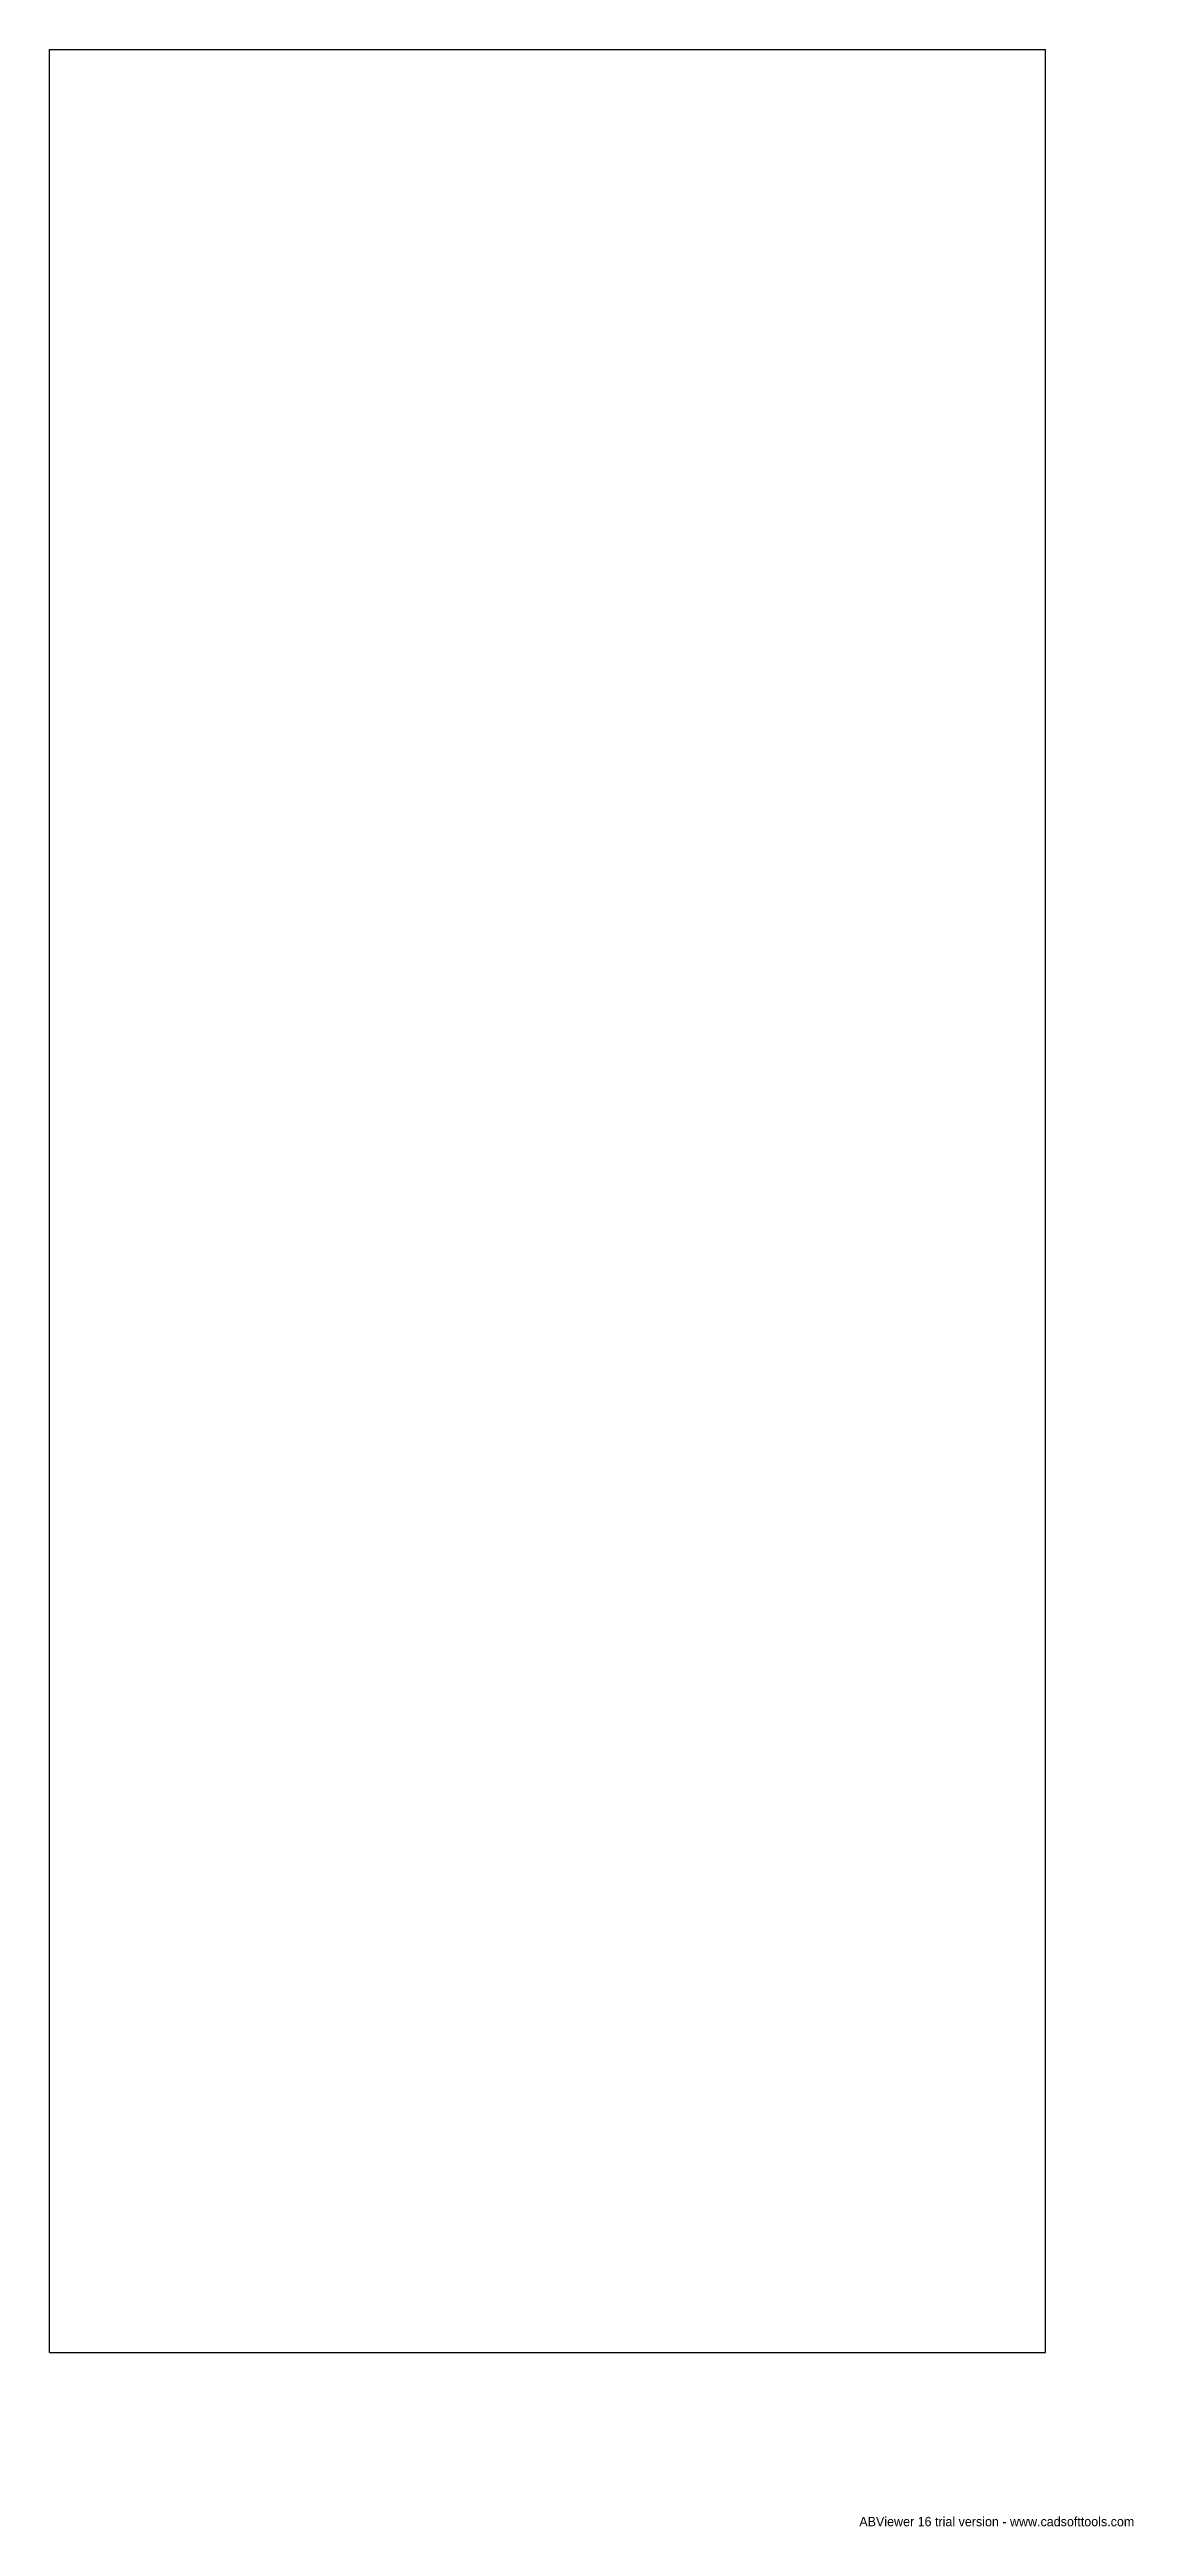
# Model space of a CAD drawing. Header units: millimetres. Extents: x -40 to 47, y -106 to 92.
import ezdxf

# ---------------------------------------------------------------- set-up
doc = ezdxf.new("R2010")
doc.units = ezdxf.units.MM
doc.layers.get('0').update_dxf_attribs({"linetype": 'CONTINUOUS'})

# ---------------------------------------------------------------- blocks, each defined once
blk = doc.blocks.new('ABViewer')
at = {"color": 1, "insert": (0, 0), "char_height": 0.05, "attachment_point": 1}
blk.add_mtext('ABViewer 16 trial version - www.cadsofttools.com', dxfattribs=at)

msp = doc.modelspace()

# ---------------------------------------------------------------- linework, layer by layer
at = {"color": 7, "linetype": 'CONTINUOUS'}
for p, q in [((-40, -92.5), (-40, 92.5)), ((-40, 92.5), (40, 92.5)), ((40, -92.5), (40, 92.5)), ((-40, -92.5), (40, -92.5))]:
    msp.add_line(p, q, dxfattribs=at)

# ---------------------------------------------------------------- block references
at = {"xscale": 15.0090095392699, "yscale": 15.0090095392699}
msp.add_blockref('ABViewer', (25.04, -105.71), dxfattribs=at)

doc.saveas('drawing.dxf')
